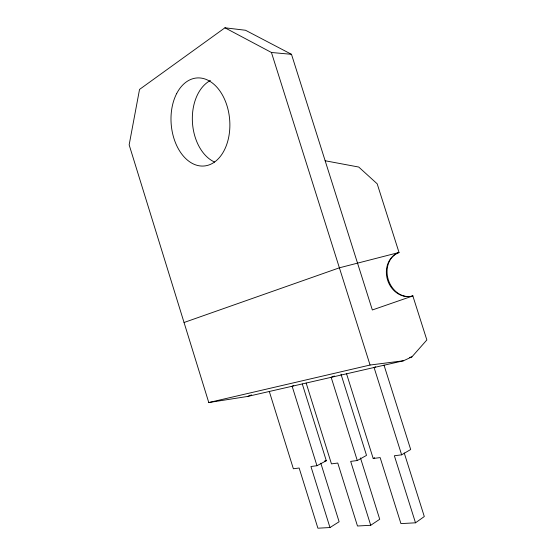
<?xml version="1.0" encoding="UTF-8"?>
<svg xmlns="http://www.w3.org/2000/svg" width="556" height="556" viewBox="0 0 556 556"><rect width="100%" height="100%" fill="white"/><g stroke="black" fill="none" stroke-linecap="round" stroke-linejoin="round"><path stroke-width="0.83" d="M412.851 295.938L372.346 309.97L291.483 54.314L245.523 30.26L224.958 27.8L139.535 89.419L129.152 144.845L208.778 402.544L247.615 396.442L403.475 360.774L411.899 356.896L426.848 339.959L412.851 295.938A22.81 18.841 72.6 0 1 388.338 279.849A22.81 18.841 72.6 0 1 399.027 252.473L377.19 183.814L358.745 167.05L325.149 160.76M346.562 373.799L373.201 458.485L380.144 457.595L400.932 523.606L415.506 522.807L424.304 516.538L404.226 452.945M306.161 383.042L331.452 463.864L337.77 463.051L357.487 526.011L370.727 525.281L379.727 519.269L360.455 457.901M269.306 391.48L293.373 468.764L299.142 468.02L317.9 528.2L329.979 527.533L339.118 521.764L320.812 463.19M415.506 522.807L394.364 455.76L401.634 454.829L410.682 449.505L384.001 365.111M373.201 458.485L374.612 457.685M370.727 525.281L350.683 461.39L357.293 460.535L366.522 455.385L340.981 374.146M329.979 527.533L310.936 466.505L316.955 465.726L326.302 460.743L302.297 383.974M375.641 366.828L374.07 367.509L401.634 454.829M334.351 375.988L331.167 377.322L357.293 460.535M293.742 385.6L292.136 386.253L316.955 465.726M247.615 396.442L251.569 394.906M184.05 322.501L339.389 267.811L399.027 252.473A22.789 19.648 72.6 0 0 387.588 280.071A22.789 19.648 72.6 0 0 412.844 295.924M208.778 402.544L370.067 365.035L403.475 360.774M409.39 357.473L411.899 356.896M324.586 460.973L326.302 460.743M224.958 27.8L271.446 52.486L291.483 54.314M271.446 52.486L370.067 365.035M214.595 162.06A43.027 29.287 85.8 0 1 192.411 121.827A43.027 29.287 85.8 0 1 210.39 80.509M176.641 93.623A44.167 29.322 85.3 0 0 197.283 165.389A44.167 29.322 85.3 0 0 227.348 106.912A44.167 29.322 85.3 0 0 176.641 93.623"/></g></svg>
